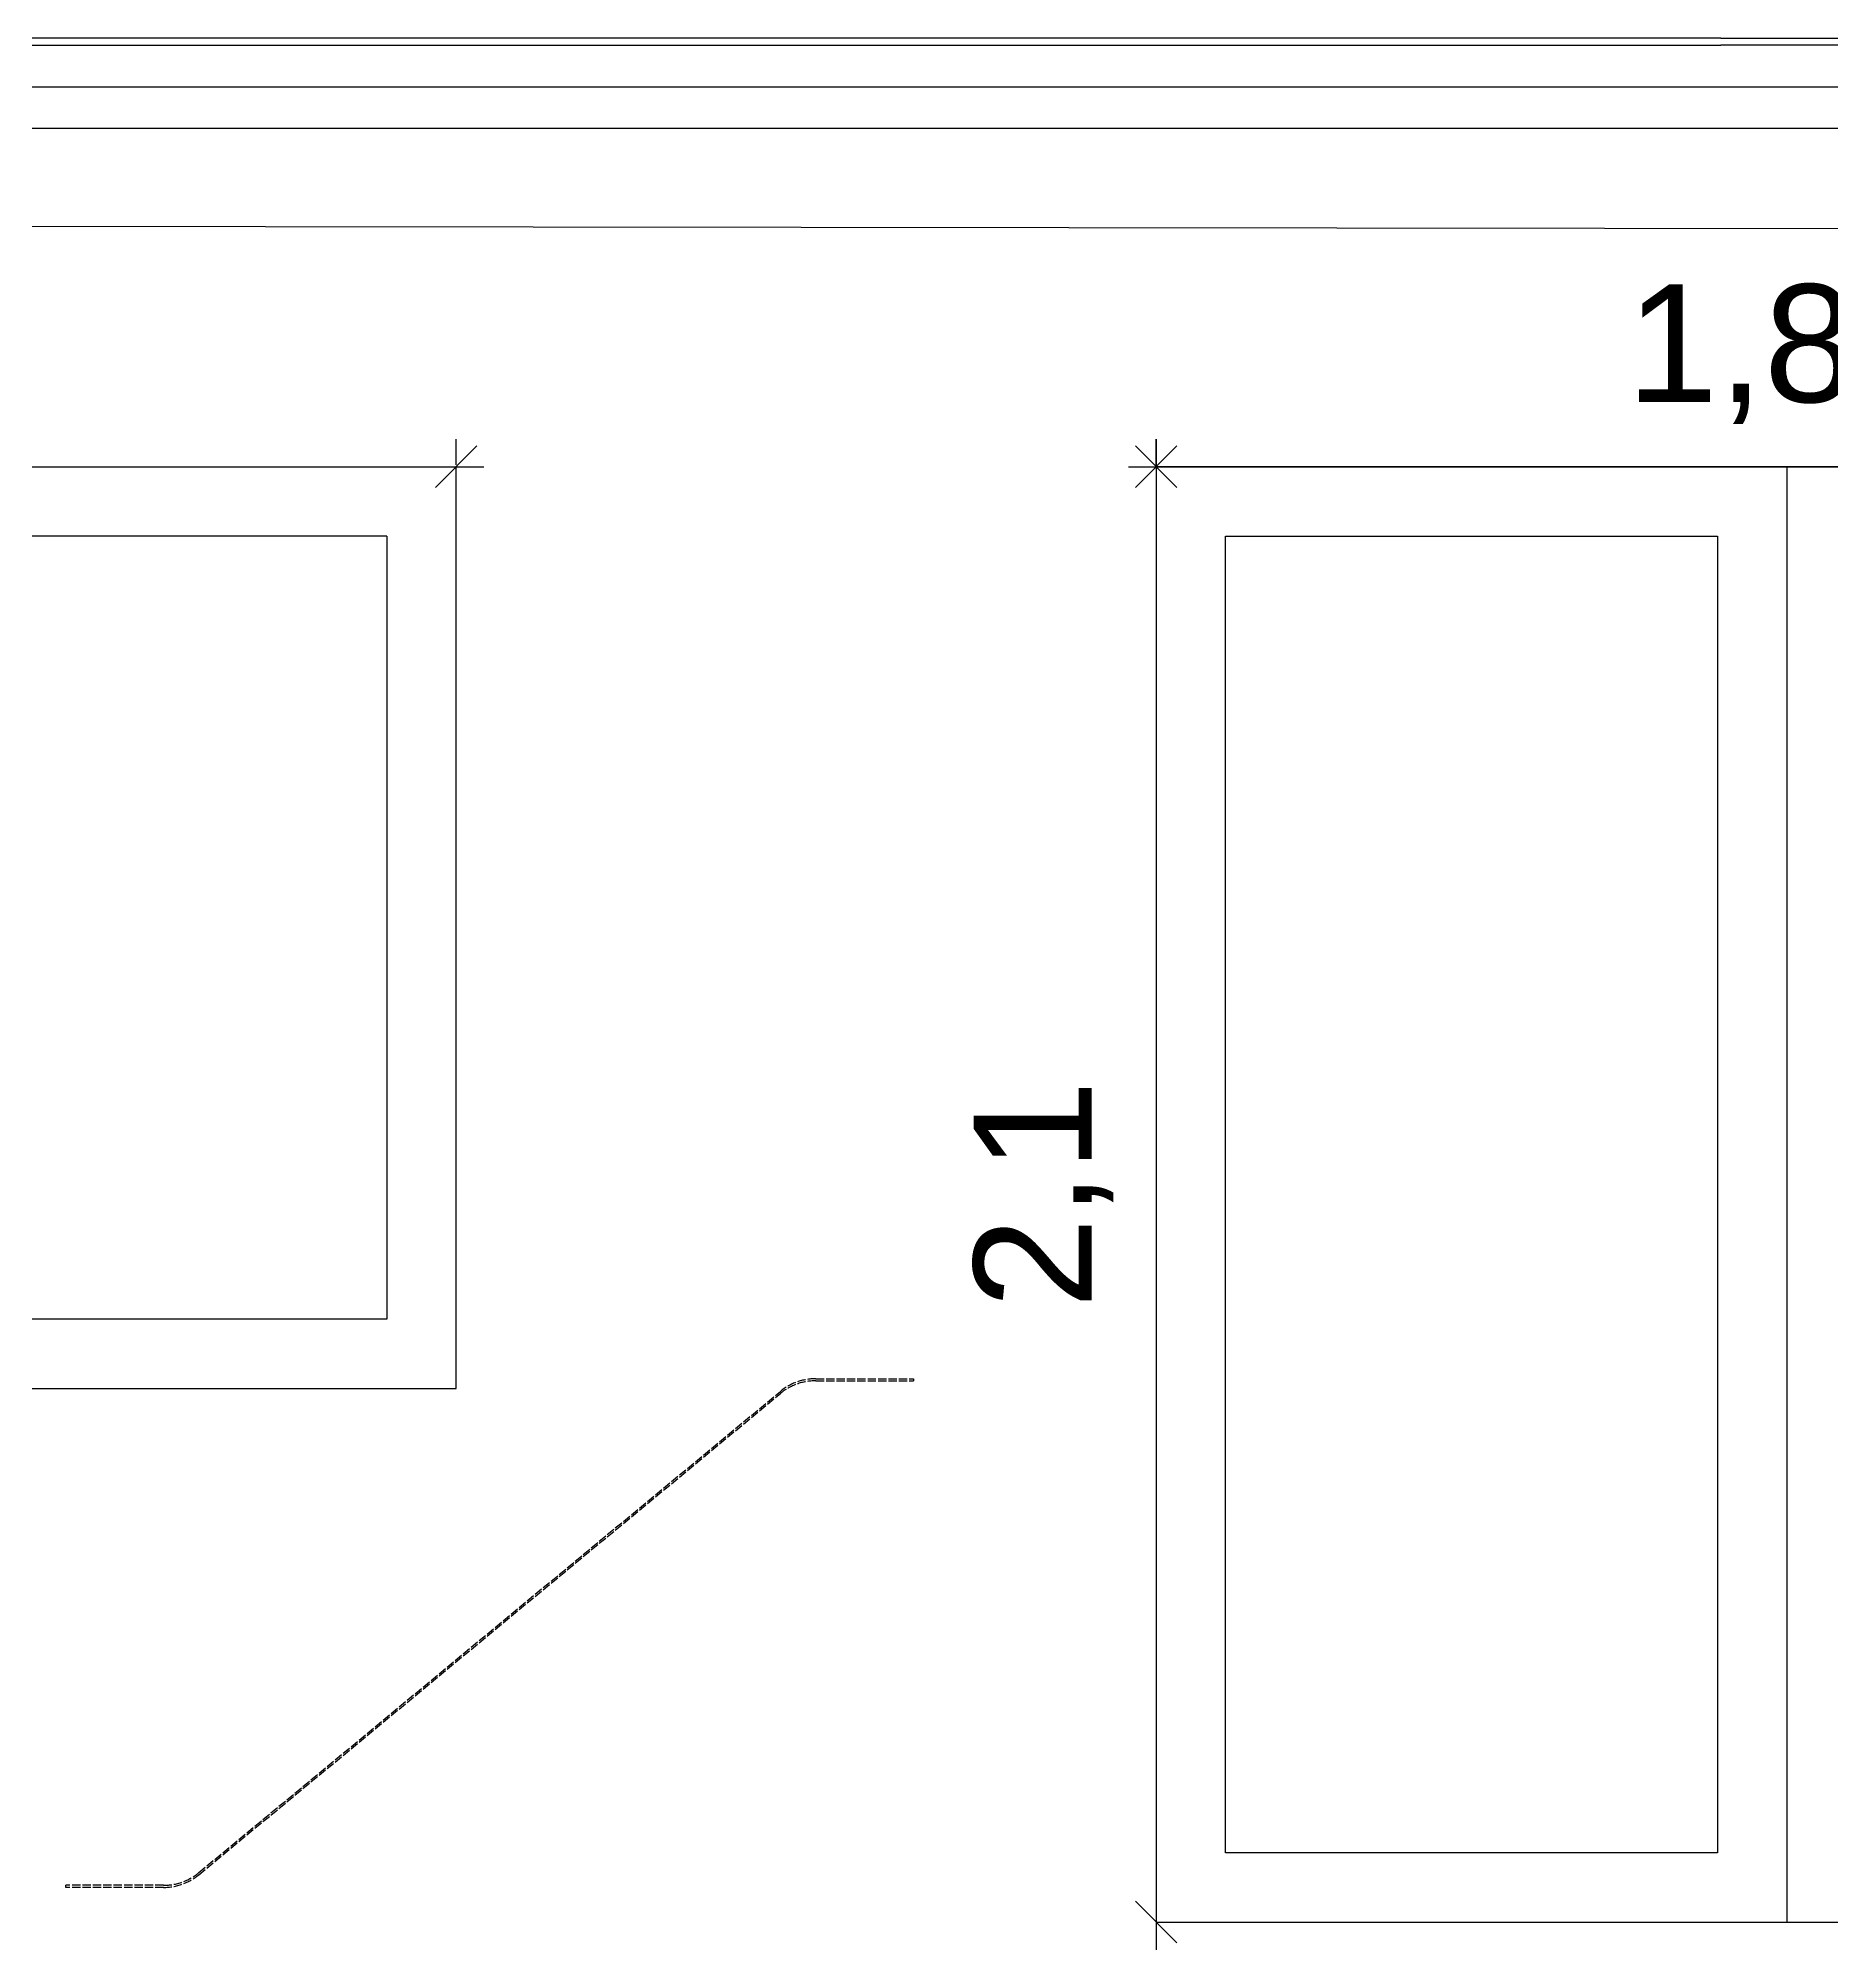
# Model space of a CAD drawing. Header units: millimetres. Extents: x -60009 to 113281, y -58228 to 411188.
# Drawn here: x -25871 to -23283, y 89885 to 92643 of the extents above; entities that cross this region are included whole.
import ezdxf

# ---------------------------------------------------------------- set-up
doc = ezdxf.new("R2010")
doc.units = ezdxf.units.MM
doc.linetypes.add('ACAD_ISO02W100', pattern=[15, 12, -3])
doc.layers.get('0').update_dxf_attribs({"color": 1})
for name, color, linetype in [('Fönster', 1, 'Continuous'), ('Grundritningar', 1, 'Continuous'), ('Mått', 4, 'Continuous'), ('Tillgänglighet', 7, 'ACAD_ISO02W100')]:
    doc.layers.add(name, color=color, linetype=linetype)
doc.styles.get("Standard").update_dxf_attribs({"font": 'Arial.ttf', "height": 170})
doc.dimstyles.new('Egen dimension', dxfattribs={"dimscale": 10, "dimtxt": 2.5, "dimasz": 15, "dimexe": 10, "dimexo": 0.625, "dimgap": 15, "dimtad": 1, "dimlfac": 0.001, "dimtxsty": 'Standard', "dimblk": 'OBLIQUE', "dimblk1": 'OBLIQUE', "dimblk2": 'OBLIQUE', "dimcen": 20, "dimdle": 10, "dimadec": 0, "dimazin": 0, "dimtfac": 1, "dimtmove": 0, "dimatfit": 3, "dimldrblk": 'OPEN90', "dimfxl": 1, "dimarcsym": 0})

# ---------------------------------------------------------------- blocks, each defined once
blk = doc.blocks.new('_Oblique')
at = {"color": 0, "linetype": 'ByBlock', "lineweight": -2}
blk.add_line((-0.5, -0.5), (0.5, 0.5), dxfattribs=at)
blk = doc.blocks.new('*D257')
at = {"layer": 'Defpoints', "color": 0, "lineweight": 13, "transparency": 16777216}
for p in [(-24258.2, 92025), (-22438.2, 92025), (-22438.2, 92025)]:
    blk.add_point(p, dxfattribs=at)
at = {"layer": 'Mått', "color": 0, "lineweight": -2, "transparency": 16777216}
for p, q in [((-24258.2, 92027.5), (-24258.2, 92065)), ((-22438.2, 92027.5), (-22438.2, 92065)), ((-24298.2, 92025), (-22398.2, 92025))]:
    blk.add_line(p, q, dxfattribs=at)
at = {"layer": 'Mått', "color": 0, "lineweight": -2, "transparency": 16777216, "xscale": 60, "yscale": 60, "zscale": 60, "rotation": 180}
blk.add_blockref('_Oblique', (-24258.2, 92025), dxfattribs=at)
at = {"layer": 'Mått', "color": 0, "lineweight": -2, "transparency": 16777216, "xscale": 60, "yscale": 60, "zscale": 60}
blk.add_blockref('_Oblique', (-22438.2, 92025), dxfattribs=at)
at = {"layer": 'Mått', "color": 0, "transparency": 16777216, "insert": (-23348.2, 92187.4), "char_height": 170, "attachment_point": 5}
blk.add_mtext('1,82', dxfattribs=at)
blk = doc.blocks.new('_Open90')
at = {"color": 0, "linetype": 'ByBlock', "lineweight": -2}
for p, q in [((-0.5, 0.5), (0, 0)), ((0, 0), (-1, 0)), ((0, 0), (-0.5, -0.5))]:
    blk.add_line(p, q, dxfattribs=at)
blk = doc.blocks.new('*D259')
at = {"layer": 'Defpoints', "color": 0, "lineweight": 13, "transparency": 16777216}
for p in [(-24258.2, 92025), (-24258.2, 89925), (-24258.2, 89925)]:
    blk.add_point(p, dxfattribs=at)
at = {"layer": 'Mått', "color": 0, "lineweight": -2, "transparency": 16777216}
for p, q in [((-24258.2, 92065), (-24258.2, 89885)), ((-24255.7, 92025), (-24218.2, 92025)), ((-24255.7, 89925), (-24218.2, 89925))]:
    blk.add_line(p, q, dxfattribs=at)
at = {"layer": 'Mått', "color": 0, "lineweight": -2, "transparency": 16777216, "xscale": 60, "yscale": 60, "zscale": 60}
for p, rotation in [((-24258.2, 92025), 90), ((-24258.2, 89925), 270)]:
    blk.add_blockref('_Oblique', p, dxfattribs=dict(at, rotation=rotation))
at = {"layer": 'Mått', "color": 0, "transparency": 16777216, "insert": (-24420.6, 90975), "char_height": 170, "attachment_point": 5, "rotation": 90}
blk.add_mtext('2,1', dxfattribs=at)
blk = doc.blocks.new('*D260')
at = {"layer": 'Defpoints', "color": 0, "lineweight": 13, "transparency": 16777216}
for p in [(-27068.2, 92025), (-25268.2, 92025), (-25268.2, 92025)]:
    blk.add_point(p, dxfattribs=at)
at = {"layer": 'Mått', "color": 0, "lineweight": -2, "transparency": 16777216}
for p, q in [((-27068.2, 92027.5), (-27068.2, 92065)), ((-25268.2, 92027.5), (-25268.2, 92065)), ((-27108.2, 92025), (-25228.2, 92025))]:
    blk.add_line(p, q, dxfattribs=at)
at = {"layer": 'Mått', "color": 0, "lineweight": -2, "transparency": 16777216, "xscale": 60, "yscale": 60, "zscale": 60, "rotation": 180}
blk.add_blockref('_Oblique', (-27068.2, 92025), dxfattribs=at)
at = {"layer": 'Mått', "color": 0, "lineweight": -2, "transparency": 16777216, "xscale": 60, "yscale": 60, "zscale": 60}
blk.add_blockref('_Oblique', (-25268.2, 92025), dxfattribs=at)
at = {"layer": 'Mått', "color": 0, "transparency": 16777216, "insert": (-26168.2, 92187.4), "char_height": 170, "attachment_point": 5}
blk.add_mtext('1,8', dxfattribs=at)

msp = doc.modelspace()

# ---------------------------------------------------------------- linework, layer by layer
at = {"layer": 'Fönster'}
for p, q in [((-22438.248, 92025.014), (-24258.248, 92025.014)), ((-24258.248, 92025.014), (-24258.248, 89925.014)), ((-22438.248, 92025.014), (-23348.248, 92025.014)), ((-23348.248, 92025.014), (-23348.248, 89925.014)), ((-24158.248, 91925.014), (-23448.248, 91925.014)), ((-24158.248, 90025.014), (-24158.248, 91925.014)), ((-23448.248, 91925.014), (-23448.248, 90025.014)), ((-23448.248, 90025.014), (-24158.248, 90025.014)), ((-24258.248, 89925.014), (-22438.248, 89925.014))]:
    msp.add_line(p, q, dxfattribs=at)
at = {"layer": 'Grundritningar'}
for p, q in [((-23443.245, 92643.298), (-25943.245, 92643.298)), ((-25943.245, 92633.298), (-23443.245, 92633.298)), ((-23443.245, 92643.298), (-20943.245, 92643.298)), ((-20943.245, 92633.298), (-23443.245, 92633.298)), ((-27163.223, 92573.299), (-19723.27, 92573.299)), ((-27068.248, 92025.014), (-25268.248, 92025.014)), ((-25268.248, 90695.014), (-25268.248, 92025.014)), ((-25368.248, 91925.014), (-26968.248, 91925.014)), ((-25368.248, 91925.014), (-25368.248, 90795.014)), ((-25368.248, 90795.014), (-26968.248, 90795.014)), ((-27068.248, 90695.014), (-25268.248, 90695.014))]:
    msp.add_line(p, q, dxfattribs=at)
at = {"layer": 'Grundritningar', "ltscale": 100}
for p, q in [((-28383.248, 92513.298), (-18803.248, 92513.298)), ((-28083.248, 92375.014), (-18803.248, 92363.298))]:
    msp.add_line(p, q, dxfattribs=at)
at = {"layer": 'Tillgänglighet'}
for p, q in [((-24749.443, 90709.015), (-24608.248, 90709.015)), ((-24749.443, 90706.015), (-24608.248, 90706.015)), ((-24608.248, 90709.015), (-24608.248, 90706.015)), ((-25639.533, 89996.377), (-24800.442, 90690.652)), ((-25639.533, 89993.377), (-24800.442, 90687.652)), ((-25831.726, 89975.014), (-25831.726, 89978.014)), ((-25690.532, 89978.014), (-25831.726, 89978.014)), ((-25690.532, 89975.014), (-25831.726, 89975.014))]:
    msp.add_line(p, q, dxfattribs=at)
for centre, start, end in [((-24749.443, 90629.015), 90, 129.604796), ((-24749.443, 90626.015), 90, 129.604796), ((-25690.532, 90058.014), 270, 309.604796), ((-25690.532, 90055.014), 270, 309.604796)]:
    msp.add_arc(centre, 80, start, end, dxfattribs=at)

# ---------------------------------------------------------------- dimensions: what is measured, and where the dimension line sits
at = {"layer": 'Mått'}
for base, p1, p2, picture, middle in [((-25268.248, 92025.014), (-27068.248, 92025.014), (-25268.248, 92025.014), '*D260', (-26168.248, 92025.014)), ((-22438.248, 92025.014), (-24258.248, 92025.014), (-22438.248, 92025.014), '*D257', (-23348.248, 92025.014))]:
    dim = msp.add_linear_dim(base=base, p1=p1, p2=p2, dimstyle='Egen dimension', override={"dimscale": 4}, dxfattribs=at)
    dim.commit()
    dim.dimension.update_dxf_attribs({"geometry": picture, "text_midpoint": middle, "dimtype": 160})
dim = msp.add_linear_dim(base=(-24258.248, 89925.014), p1=(-24258.248, 92025.014), p2=(-24258.248, 89925.014), angle=90, dimstyle='Egen dimension', override={"dimscale": 4}, dxfattribs=at)
dim.commit()
dim.dimension.update_dxf_attribs({"geometry": '*D259', "text_midpoint": (-24258.248, 90975.014), "dimtype": 160})

doc.saveas('drawing.dxf')
